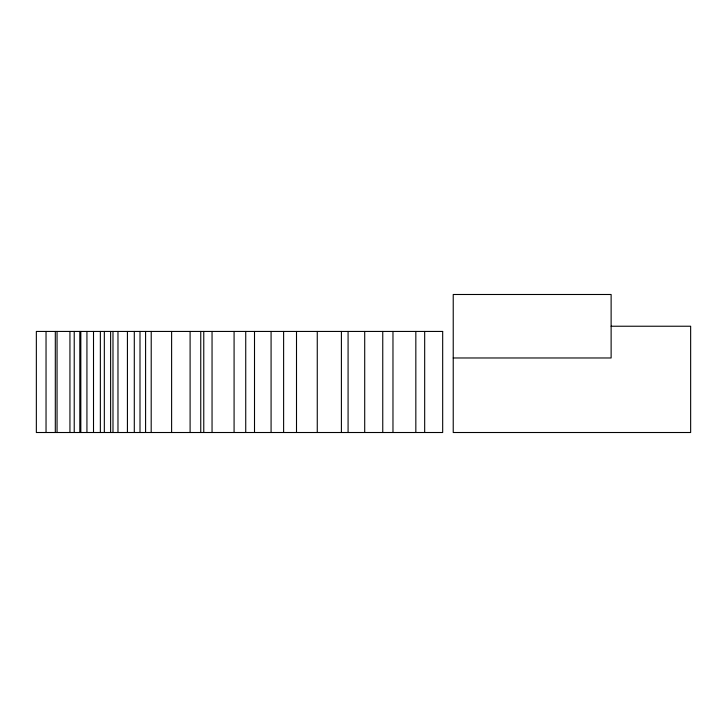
<?xml version="1.0" encoding="UTF-8"?>
<svg xmlns="http://www.w3.org/2000/svg" width="727" height="727" viewBox="0 0 727 727"><rect width="100%" height="100%" fill="white"/><g stroke="black" fill="none" stroke-linecap="round" stroke-linejoin="round"><path stroke-width="1.09" d="M611.125 326.232L690.65 326.232L690.65 432.51L453.23 432.51L453.23 294.49L611.125 294.49L611.125 357.975L453.23 357.975M424.677 331.439L424.677 432.51M415.835 331.439L415.835 432.51M392.971 331.439L392.971 432.51M382.756 331.439L382.756 432.51M364.709 331.439L364.709 432.51M348.079 331.439L348.079 432.51M341.399 331.439L341.399 432.51M317.263 331.439L317.263 432.51M296.507 331.439L296.507 432.51M283.621 331.439L283.621 432.51M271.08 331.439L271.08 432.51M254.505 331.439L254.505 432.51M245.735 331.439L245.735 432.51M234.085 331.439L234.085 432.51M212.048 331.439L212.048 432.51M203.769 331.439L203.769 432.51M200.752 331.439L200.752 432.51M190.101 331.439L190.101 432.51M171.617 331.439L171.617 432.51M151.225 331.439L151.189 432.51M145.591 331.439L145.591 432.51M140.002 331.439L140.002 432.51M134.295 331.439L134.295 432.51M127.425 331.439L127.425 432.51M117.974 331.439L117.974 432.51M112.985 331.439L112.985 432.51M110.622 331.439L110.622 432.51M104.334 331.439L104.334 432.51M100.353 331.439L100.353 432.51M93.51 331.439L93.51 432.51M86.931 331.439L86.931 432.51M80.824 331.439L80.824 432.51M79.806 331.439L79.806 432.51M74.227 331.439L74.227 432.51M69.937 331.439L69.937 432.51M57.051 331.439L57.051 432.51M55.307 331.439L55.307 432.51M46.037 331.439L46.037 432.51M442.679 331.439L36.35 331.439L36.35 432.51L442.679 432.51L442.679 331.439"/></g></svg>
